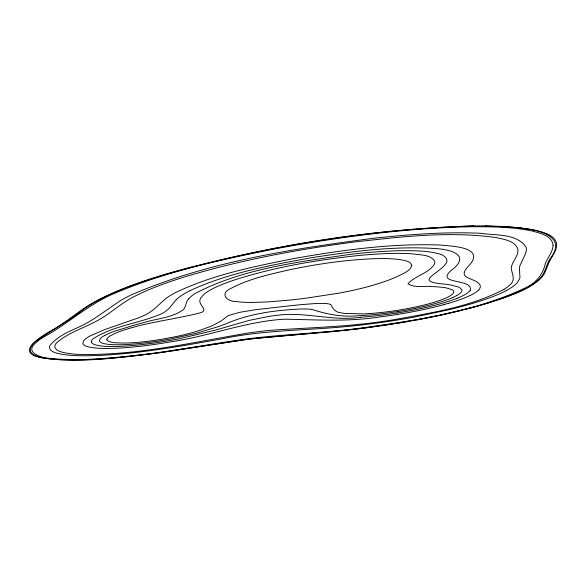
<?xml version="1.0" encoding="UTF-8"?>
<svg xmlns="http://www.w3.org/2000/svg" width="586" height="586" viewBox="0 0 586 586"><rect width="100%" height="100%" fill="white"/><g stroke="black" fill="none" stroke-linecap="round" stroke-linejoin="round"><path stroke-width="0.88" d="M470.228 290.319C473.356 278.108 435.398 285.008 450.766 270.769C472.367 254.983 450.136 249.167 434.585 248.501C393.103 245.878 351.6 251.467 310.697 257.847C269.78 265.326 228.144 273.047 190.12 290.546M188.758 298.801C185.674 301.695 186.172 306.346 183.638 309.481C171.852 318.176 155.957 318.535 142.354 322.981A114.124 18.444 -9.2 0 0 136.04 324.622L113.845 331.464A71.06 11.486 -9.2 0 0 104.791 335.419M478.733 290.048C484.937 282.855 471.576 279.896 467.24 277.471C459.995 274.233 467.386 267.289 470.448 263.993C484.388 246.288 448.81 246.083 439.756 245.014C390.935 243.256 342.239 250.068 294.26 258.463C253.672 266.615 212.235 274.695 174.782 292.993A207.202 33.483 -9.2 0 0 165.743 298.56L153.495 309.679L148.346 313.305A82.223 13.288 -9.2 0 1 145.496 314.821A85.593 13.83 -9.2 0 1 138.567 317.817L104.476 329.684L90.215 335.888A92.097 14.884 -9.2 0 0 83.41 341.037L82.86 343.594A78.319 12.658 -9.2 0 0 132.29 347.11A82.912 13.397 -9.2 0 0 150.822 344.942L158.982 343.77A91.086 14.723 -9.2 0 0 172.438 341.565C210.242 335.859 246.406 321.311 284.759 319.18C316.55 319.758 348.509 321.912 380.131 316.901A84.216 13.61 -9.2 0 0 443.961 304.617M176.108 299.812L168.695 308.91L164.124 312.419A55.941 9.039 -9.2 0 1 161.348 313.84A57.553 9.303 -9.2 0 1 153.173 317.026C133.227 324.153 111.194 327.025 93.203 338.715A72.62 11.735 -9.2 0 0 91.467 342.18M503.989 289.374C469.928 306.991 431.245 312.946 393.887 319.678C352.955 326.783 311.378 327.442 270.051 330.35A70.159 11.339 -9.2 0 0 246.889 333.251C190.743 342.649 134.524 356.134 77.22 354.303A101.349 16.379 -9.2 0 1 72.349 353.922L65.119 352.875A117.94 19.06 -9.2 0 1 62.028 352.149L58.659 350.97A104.103 16.826 -9.2 0 1 56.849 349.952L55.025 347.637A128.51 20.766 -9.2 0 1 55.502 344.385A122.049 19.726 -9.2 0 1 56.6 342.876C69.17 331.764 86.032 327.515 100.272 319.018A224.475 36.273 -9.2 0 0 102.931 317.451C114.248 310.089 124.43 300.918 136.809 295.263C152.463 287.506 169.01 281.771 185.659 276.599C240.494 260.067 296.985 249.548 353.71 242.077C400.861 236.832 448.869 230.957 496.181 237.55C503.828 239.462 515.109 240.546 517.914 249.336C518.691 255.957 512.721 260.66 511.461 266.806A336.13 54.322 -9.2 0 0 511.314 269.238C512.406 274.131 515.394 280.123 510.626 284.217A147.379 23.814 -9.2 0 1 504.004 289.374M104.791 335.419L103.832 335.961A66.819 10.797 -9.2 0 0 100.836 338.093L99.488 340.041A60.05 9.706 -9.2 0 0 130.707 344.282L133.073 344.077A63.413 10.248 -9.2 0 0 170.328 339.023L195.783 333.419L217.648 326.841A143.79 23.235 -9.2 0 0 226.057 323.765C249.966 313.371 276.233 310.082 302.061 308.969A47.305 7.647 -9.2 0 1 309.745 309.196A46.777 7.559 -9.2 0 1 312.023 309.445C326.856 314.294 342.327 317.326 358.083 315.729A70.078 11.324 -9.2 0 0 389.983 312.719L397.938 311.525M506.209 290.656L511.197 287.726A166.387 26.89 -9.2 0 0 517.343 282.562L519.438 279.17A271.215 43.833 -9.2 0 0 519.943 277.442L519.452 269.003L519.775 265.985L525.217 254.441L526.301 250.947A312.843 50.557 -9.2 0 0 526.052 247.094C516.596 233.103 495.551 235.667 480.754 233.301C444.95 231.595 409.109 234.473 373.524 238.297C291.337 248.984 207.708 261.781 131.161 294.934A277.398 44.829 -9.2 0 0 120.379 300.677L94.258 318.616A265.07 42.837 -9.2 0 1 91.738 320.124C78.063 329.127 59.809 332.65 49.627 346.011C48.484 352.201 57.296 353.219 61.581 354.222C74.444 356.295 87.556 355.892 100.528 355.372C141.959 353.299 182.861 345.894 223.603 338.503C264.205 330.043 305.789 330.431 346.905 326.534A143.804 23.242 -9.2 0 0 372.711 323.611L383.207 322.183A128.114 20.7 -9.2 0 0 413.152 317.297L449.872 309.525A131.755 21.294 -9.2 0 0 457.043 307.731L468.126 304.742A114.629 18.525 -9.2 0 0 474.286 302.925L481.926 300.501A131.052 21.177 -9.2 0 0 506.201 290.656M456.472 295.703L453.044 297.41M490.746 302.149C507.762 296.26 526.206 291.183 539.75 278.709C545.317 273.376 546.013 265.29 549.917 258.939C567.578 236.993 540.285 230.254 522.829 228.437M489.01 302.837L477.18 306.141M448.693 303.255L443.91 304.617M481.187 305.006L501.975 298.611L519.006 291.96A175.148 28.304 -9.2 0 0 531.971 285.243L536.659 282.027A233.06 37.665 -9.2 0 0 541.208 277.911C545.537 273.45 546.694 267.165 549.36 261.766C551.99 255.965 556.971 250.669 556.656 243.937C555.067 235.389 544.921 232.891 537.787 230.818C519.914 226.636 501.389 226.833 483.15 225.888M478.96 305.782L464.566 309.489M474.894 306.91L435.83 316.213L416.829 319.949M191.908 266.835C160 275.493 127.909 284.767 98.36 299.878C82.106 307.928 68.84 320.593 53.165 329.574C42.785 335.28 12.804 352.677 41.826 357.819C79.601 363.459 117.984 357.65 155.605 353.285M193.519 266.608C285.792 243.285 380.548 228.577 475.744 225.903M462.032 310.25L438.262 315.7M437.024 315.839L412.214 320.791M414.793 320.205L381.457 325.787M409.9 321.201L395.762 323.589M393.477 323.838L362.551 328.343L328.387 332.072M397.154 313.005L394.612 313.4A79.388 12.833 -9.2 0 1 360.163 317.275M175.968 350.238L244.479 339.675A112.812 18.232 -9.2 0 1 251.475 338.789L327.42 332.028M173.756 350.567L240.106 340.422A130.026 21.015 -9.2 0 1 247.534 339.44L254.873 338.547A118.423 19.14 -9.2 0 1 262.059 337.748L344.312 330.35A177.587 28.699 -9.2 0 0 371.846 327.01L379.926 325.882M171.552 350.897L175.661 350.406M169.01 351.27L173.141 350.787M166.475 351.644L170.614 351.161M163.941 352.01L168.109 351.527M165.604 351.886L156.345 353.072M163.098 352.245C127.887 356.749 92.383 361.372 56.82 359.496C49.246 358.859 20.554 357.27 33.548 343.462A218.41 35.299 -9.2 0 1 35.167 341.953C51.458 330.277 69.236 320.74 85.007 308.258C109.011 292.473 136.67 283.485 163.875 274.944C264.542 245.812 369.085 229.119 473.854 225.925M360.134 317.29C332.973 321.399 306.236 311.825 279.163 315.078A36.772 5.941 -9.2 0 0 269.157 316.359L249.519 320.308L224.812 327.391A179.126 28.948 -9.2 0 1 214.615 330.328L179.756 338.642A82.89 13.397 -9.2 0 1 172.621 340.005L162.967 341.682A75.162 12.145 -9.2 0 1 153.041 343.191L143.182 344.465A69.368 11.207 -9.2 0 1 110.212 346.494M475.532 226.137L477.458 226.123M477.619 225.888L479.363 226.115M479.48 225.881L481.231 226.123M481.326 225.881L483.084 226.123M484.952 225.896L505.029 226.511L522.06 227.998M176.203 299.798A189.556 30.633 -9.2 0 1 190.003 290.553M110.168 346.509A68.943 11.141 -9.2 0 1 91.562 342.165M457.08 298.289A73.821 11.932 -9.2 0 1 397.154 313.005M470.148 290.326A80.839 13.068 -9.2 0 1 457.161 298.281M478.594 290.063A88.911 14.372 -9.2 0 1 448.803 303.262M106.894 339.624A52.066 8.416 -9.2 0 1 107.275 338.254L109.633 336.174L115.2 333.309A62.402 10.087 -9.2 0 1 127.074 329.098C150.749 321.611 175.624 319.194 199.584 312.99C209.546 310.617 198.691 305.467 199.907 300.193A173.405 28.025 -9.2 0 1 200.698 298.003L204.287 293.974A132.546 21.418 -9.2 0 1 213.201 288.451L217.428 286.444A117.464 18.979 -9.2 0 1 222.534 284.291L223.984 283.719A127.103 20.539 -9.2 0 1 235.323 279.683C275.339 266.996 316.945 259.854 358.639 255.518C376.644 253.87 394.774 252.654 412.844 253.885C420.045 255.159 430.263 254.243 434.702 261.173A142.596 23.044 -9.2 0 1 432.6 266.593C425.854 274.167 414.419 276.424 407.988 283.749C415.196 288.546 425.575 285.389 433.874 286.679A93.057 15.038 -9.2 0 1 446.166 287.88L452.099 289.682A67.668 10.936 -9.2 0 1 453.293 290.627L453.754 292.077A61.435 9.925 -9.2 0 1 450.949 295.329A59.098 9.552 -9.2 0 1 441.793 299.71L440.225 300.281A56.227 9.09 -9.2 0 1 401.124 309.752A58.219 9.405 -9.2 0 1 381.325 312.499A60.607 9.794 -9.2 0 1 363.261 313.884L344.942 313.429A75.22 12.152 -9.2 0 1 340.415 312.682C335.36 312.441 332.775 308.412 330.848 304.647A35.145 5.677 -9.2 0 0 329.493 304.112A35.541 5.743 -9.2 0 0 325.56 303.475L316.997 303.416L301.204 304.647A246.245 39.797 -9.2 0 0 288.642 305.929L254.8 309.818L239.718 312.309L228.115 315.642L222.416 319.971A84.662 13.683 -9.2 0 1 220.988 321.062L211.956 325.919L198.302 330.892A64.409 10.409 -9.2 0 1 188.069 333.756L181.206 335.419A59.757 9.654 -9.2 0 1 173.808 337.023L160.798 339.426A53.516 8.651 -9.2 0 1 142.75 341.872A52.22 8.438 -9.2 0 1 124.437 343.066L115.618 342.795A52.725 8.519 -9.2 0 1 106.901 339.616M188.773 298.801A173.288 28.003 -9.2 0 1 194.655 293.725C242.399 268.571 297.585 262.14 350.289 254.346A141.731 22.905 -9.2 0 1 359.416 253.35L366.733 252.639A104.066 16.818 -9.2 0 1 371.092 252.258L379.794 251.621A148.177 23.945 -9.2 0 1 384.943 251.306L393.946 250.889A120.936 19.543 -9.2 0 1 399.491 250.735C412.625 250.676 426.037 250.405 438.826 253.811C443.097 254.58 449.447 258.653 445.975 263.568C437.127 275.383 412.925 281.602 445.8 284.232A184.422 29.805 -9.2 0 1 451.469 285.133L459.16 287.243L461.871 289.63A73.162 11.823 -9.2 0 1 456.523 295.703M453 297.41A64.878 10.482 -9.2 0 1 397.945 311.547M553.074 245.285C552.818 252.097 547.771 257.305 545.368 263.4C543.112 274.123 536 283.053 525.994 287.594C472.755 312.734 413.291 320.725 355.526 328.783C319.538 333.28 283.214 334.254 247.248 338.913C208.806 344.077 170.716 351.673 132.136 355.797C105.209 358.529 77.975 361.181 50.938 358.464C43.21 358.236 23.469 353.365 35.651 342.957A246.574 39.848 -9.2 0 1 42.295 337.807C67.383 324.483 88.186 304.193 114.651 293.337C165.941 271.56 220.761 259.649 275.222 248.83C339.909 236.869 405.409 228.042 471.254 226.753C491.764 226.672 512.516 226.811 532.652 231.14C540.321 233.25 552.085 235.667 553.074 245.285M411.768 265.304C410.119 271.721 402.186 273.757 397.037 276.68C385.127 281.903 372.608 285.631 359.994 288.715A67.61 10.929 -9.2 0 1 353.761 290.158A71.558 11.566 -9.2 0 1 338.649 293.198L306.222 298.157A128.195 20.715 -9.2 0 1 288.664 300.193L267.824 301.922L252.024 302.457A79.322 12.819 -9.2 0 1 246.845 302.383L245.226 302.317A84.706 13.69 -9.2 0 1 236.766 301.578C226.95 301.988 218.9 293.469 231.155 288.327C249.724 278.438 270.659 274.131 291 269.457C317.59 263.971 344.568 260.059 371.707 258.807C381.552 258.463 391.477 258.28 401.242 259.788C404.867 260.711 410.581 260.997 411.768 265.304"/></g></svg>
